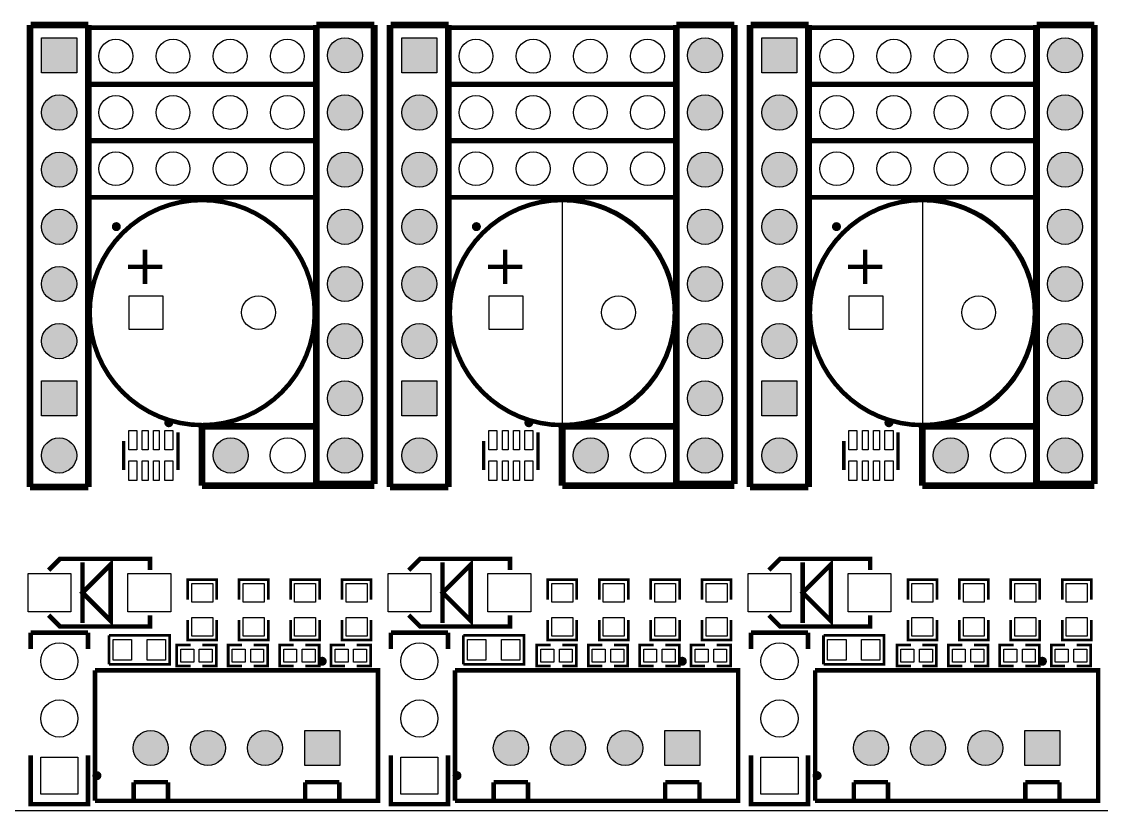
# Model space of a CAD drawing. Extents: x 0 to 145, y 0 to 99.
# Drawn here: x 44.8 to 92.79, y -0.02 to 35.03 of the extents above; entities that cross this region are included whole.
import ezdxf

# ---------------------------------------------------------------- set-up
doc = ezdxf.new("R2010")
doc.units = 0
doc.header["$MEASUREMENT"] = 0
doc.layers.get('0').update_dxf_attribs({"linetype": 'CONTINUOUS'})
for name, color, linetype in [('OUTLINE', 7, 'CONTINUOUS'), ('SILKSCREEN_TOP', 7, 'CONTINUOUS'), ('SOLDERMASK_BOTTOM', 231, 'CONTINUOUS'), ('SOLDERMASK_TOP', 94, 'CONTINUOUS')]:
    doc.layers.add(name, color=color, linetype=linetype)

msp = doc.modelspace()

# ---------------------------------------------------------------- hatches: boundary and pattern name
at = {"linetype": 'Continuous'}
h = msp.add_hatch(color=256, dxfattribs=at)
h.set_gradient(color1=(0, 255, 255), color2=(0, 255, 255), tint=1)
h.paths.add_polyline_path([(5.71246, 90.21572), (6.9215, 90.21572), (6.9215, 91.42476), (5.71246, 91.42476)])
h.paths.add_polyline_path([(3.71348, 90.82024, 1), (4.92252, 90.82024, 1)])
h.paths.add_polyline_path([(2.92354, 90.82024, 1), (1.7145, 90.82024, 1)])
h.paths.add_polyline_path([(5.71246, 86.34476), (5.71246, 85.13572), (6.9215, 85.13572), (6.9215, 86.34476)])
h.paths.add_polyline_path([(4.92252, 85.74024, 1), (3.71348, 85.74024, 1)])
h.paths.add_polyline_path([(2.92354, 85.74024, 1), (1.7145, 85.74024, 1)])
h.paths.add_polyline_path([(18.49374, 95.90024, 1), (19.70278, 95.90024, 1)])
h.paths.add_polyline_path([(20.49272, 95.90024, 1), (21.70176, 95.90024, 1)])
h.paths.add_polyline_path([(22.49424, 95.90024, 1), (23.70328, 95.90024, 1)])
h.paths.add_polyline_path([(24.49322, 95.29572), (25.70226, 95.29572), (25.70226, 96.50476), (24.49322, 96.50476)])
h.paths.add_polyline_path([(36.7665, 95.90024, 1), (37.97554, 95.90024, 1)])
h.paths.add_polyline_path([(38.76548, 95.90024, 1), (39.97452, 95.90024, 1)])
h.paths.add_polyline_path([(40.76446, 95.29572), (41.9735, 95.29572), (41.9735, 96.50476), (40.76446, 96.50476)])
h.paths.add_polyline_path([(48.01743, 94.615, 1), (49.51857, 94.615, 1)])
h.paths.add_polyline_path([(50.55743, 94.615, 1), (52.05857, 94.615, 1)])
h.paths.add_polyline_path([(53.09743, 94.615, 1), (54.59857, 94.615, 1)])
h.paths.add_polyline_path([(55.63743, 94.615, 1), (57.13857, 94.615, 1)])
h.paths.add_polyline_path([(58.17743, 94.615, 1), (59.67857, 94.615, 1)])
h.paths.add_polyline_path([(58.17743, 92.075, 1), (59.67857, 92.075, 1)])
h.paths.add_polyline_path([(55.63743, 92.075, 1), (57.13857, 92.075, 1)])
h.paths.add_polyline_path([(53.09743, 92.075, 1), (54.59857, 92.075, 1)])
h.paths.add_polyline_path([(50.55743, 92.075, 1), (52.05857, 92.075, 1)])
h.paths.add_polyline_path([(48.01616, 91.32316), (49.5173, 91.32316), (49.5173, 92.8243), (48.01616, 92.8243)])
h.paths.add_polyline_path([(92.66174, 83.52028), (92.66174, 82.31124), (93.87078, 82.31124), (93.87078, 83.52028)])
h.paths.add_polyline_path([(95.86976, 82.91576, 1), (94.66072, 82.91576, 1)])
h.paths.add_polyline_path([(97.87128, 82.91576, 1), (96.66224, 82.91576, 1)])
h.paths.add_polyline_path([(99.87026, 82.91576, 1), (98.66122, 82.91576, 1)])
h.paths.add_polyline_path([(1.53924, 38.9255), (1.53924, 37.71646), (2.74828, 37.71646), (2.74828, 38.9255)])
h.paths.add_polyline_path([(2.74828, 36.322, 1), (1.53924, 36.322, 1)])
h.paths.add_polyline_path([(7.82828, 36.322, 1), (6.61924, 36.322, 1)])
h.paths.add_polyline_path([(6.61924, 38.9255), (6.61924, 37.71646), (7.82828, 37.71646), (7.82828, 38.9255)])
h.paths.add_polyline_path([(9.5885, 31.45028), (9.5885, 30.24124), (10.79754, 30.24124), (10.79754, 31.45028)])
h.paths.add_polyline_path([(12.79652, 30.84576, 1), (11.58748, 30.84576, 1)])
h.paths.add_polyline_path([(14.7955, 30.84576, 1), (13.58646, 30.84576, 1)])
h.paths.add_polyline_path([(9.63422, 26.1366), (9.63422, 24.57704), (11.19378, 24.57704), (11.19378, 26.1366)])
h.paths.add_polyline_path([(8.65378, 25.35682, 1), (7.09422, 25.35682, 1)])
h.paths.add_polyline_path([(8.65378, 17.73682, 1), (7.09422, 17.73682, 1)])
h.paths.add_polyline_path([(9.63422, 18.5166), (9.63422, 16.95704), (11.19378, 16.95704), (11.19378, 18.5166)])
h.paths.add_polyline_path([(9.63422, 11.1506), (9.63422, 9.59104), (11.19378, 9.59104), (11.19378, 11.1506)])
h.paths.add_polyline_path([(8.65378, 10.37082, 1), (7.09422, 10.37082, 1)])
h.paths.add_polyline_path([(8.65378, 2.49682, 1), (7.09422, 2.49682, 1)])
h.paths.add_polyline_path([(6.11378, 2.49682, 1), (4.55422, 2.49682, 1)])
h.paths.add_polyline_path([(2.01422, 3.2766), (2.01422, 1.71704), (3.57378, 1.71704), (3.57378, 3.2766)])
h.paths.add_polyline_path([(15.53972, 2.66954), (15.53972, 1.4605), (16.74876, 1.4605), (16.74876, 2.66954)])
h.paths.add_polyline_path([(16.74876, 4.064, 1), (15.53972, 4.064, 1)])
h.paths.add_polyline_path([(16.74876, 6.06298, 1), (15.53972, 6.06298, 1)])
h.paths.add_polyline_path([(21.82876, 6.06298, 1), (20.61972, 6.06298, 1)])
h.paths.add_polyline_path([(21.82876, 4.064, 1), (20.61972, 4.064, 1)])
h.paths.add_polyline_path([(20.61972, 2.66954), (20.61972, 1.4605), (21.82876, 1.4605), (21.82876, 2.66954)])
h.paths.add_polyline_path([(25.69972, 2.66954), (25.69972, 1.4605), (26.90876, 1.4605), (26.90876, 2.66954)])
h.paths.add_polyline_path([(26.90876, 4.064, 1), (25.69972, 4.064, 1)])
h.paths.add_polyline_path([(26.90876, 6.06298, 1), (25.69972, 6.06298, 1)])
h.paths.add_polyline_path([(35.32378, 2.75336, 1), (33.76422, 2.75336, 1)])
h.paths.add_polyline_path([(37.86378, 2.75336, 1), (36.30422, 2.75336, 1)])
h.paths.add_polyline_path([(40.40378, 2.75336, 1), (38.84422, 2.75336, 1)])
h.paths.add_polyline_path([(41.38422, 3.53314), (41.38422, 1.97358), (42.94378, 1.97358), (42.94378, 3.53314)])
h.paths.add_polyline_path([(29.6926, 34.30778), (29.6926, 32.74822), (31.25216, 32.74822), (31.25216, 34.30778)])
h.paths.add_polyline_path([(31.25216, 30.988, 1), (29.6926, 30.988, 1)])
h.paths.add_polyline_path([(31.25216, 28.448, 1), (29.6926, 28.448, 1)])
h.paths.add_polyline_path([(31.25216, 25.908, 1), (29.6926, 25.908, 1)])
h.paths.add_polyline_path([(31.25216, 23.368, 1), (29.6926, 23.368, 1)])
h.paths.add_polyline_path([(31.25216, 20.828, 1), (29.6926, 20.828, 1)])
h.paths.add_polyline_path([(29.6926, 19.06778), (29.6926, 17.50822), (31.25216, 17.50822), (31.25216, 19.06778)])
h.paths.add_polyline_path([(31.25216, 15.748, 1), (29.6926, 15.748, 1)])
h.paths.add_polyline_path([(38.87216, 15.748, 1), (37.3126, 15.748, 1)])
h.paths.add_polyline_path([(43.95216, 15.748, 1), (42.3926, 15.748, 1)])
h.paths.add_polyline_path([(47.25416, 15.748, 1), (45.6946, 15.748, 1)])
h.paths.add_polyline_path([(45.6946, 19.06778), (45.6946, 17.50822), (47.25416, 17.50822), (47.25416, 19.06778)])
h.paths.add_polyline_path([(43.95216, 18.288, 1), (42.3926, 18.288, 1)])
h.paths.add_polyline_path([(43.95216, 20.828, 1), (42.3926, 20.828, 1)])
h.paths.add_polyline_path([(43.95216, 23.368, 1), (42.3926, 23.368, 1)])
h.paths.add_polyline_path([(43.95216, 25.908, 1), (42.3926, 25.908, 1)])
h.paths.add_polyline_path([(43.95216, 28.448, 1), (42.3926, 28.448, 1)])
h.paths.add_polyline_path([(43.95216, 30.988, 1), (42.3926, 30.988, 1)])
h.paths.add_polyline_path([(43.95216, 33.528, 1), (42.3926, 33.528, 1)])
h.paths.add_polyline_path([(45.6946, 34.30778), (45.6946, 32.74822), (47.25416, 32.74822), (47.25416, 34.30778)])
h.paths.add_polyline_path([(47.25416, 30.988, 1), (45.6946, 30.988, 1)])
h.paths.add_polyline_path([(47.25416, 28.448, 1), (45.6946, 28.448, 1)])
h.paths.add_polyline_path([(47.25416, 25.908, 1), (45.6946, 25.908, 1)])
h.paths.add_polyline_path([(47.25416, 23.368, 1), (45.6946, 23.368, 1)])
h.paths.add_polyline_path([(47.25416, 20.828, 1), (45.6946, 20.828, 1)])
h.paths.add_polyline_path([(54.87416, 15.748, 1), (53.3146, 15.748, 1)])
h.paths.add_polyline_path([(59.95416, 15.748, 1), (58.3946, 15.748, 1)])
h.paths.add_polyline_path([(59.95416, 18.288, 1), (58.3946, 18.288, 1)])
h.paths.add_polyline_path([(59.95416, 20.828, 1), (58.3946, 20.828, 1)])
h.paths.add_polyline_path([(59.95416, 23.368, 1), (58.3946, 23.368, 1)])
h.paths.add_polyline_path([(59.95416, 25.908, 1), (58.3946, 25.908, 1)])
h.paths.add_polyline_path([(59.95416, 28.448, 1), (58.3946, 28.448, 1)])
h.paths.add_polyline_path([(59.95416, 30.988, 1), (58.3946, 30.988, 1)])
h.paths.add_polyline_path([(59.95416, 33.528, 1), (58.3946, 33.528, 1)])
h.paths.add_polyline_path([(61.6966, 34.30778), (61.6966, 32.74822), (63.25616, 32.74822), (63.25616, 34.30778)])
h.paths.add_polyline_path([(63.25616, 30.988, 1), (61.6966, 30.988, 1)])
h.paths.add_polyline_path([(63.25616, 28.448, 1), (61.6966, 28.448, 1)])
h.paths.add_polyline_path([(63.25616, 25.908, 1), (61.6966, 25.908, 1)])
h.paths.add_polyline_path([(63.25616, 23.368, 1), (61.6966, 23.368, 1)])
h.paths.add_polyline_path([(63.25616, 20.828, 1), (61.6966, 20.828, 1)])
h.paths.add_polyline_path([(61.6966, 19.06778), (61.6966, 17.50822), (63.25616, 17.50822), (63.25616, 19.06778)])
h.paths.add_polyline_path([(63.25616, 15.748, 1), (61.6966, 15.748, 1)])
h.paths.add_polyline_path([(70.87616, 15.748, 1), (69.3166, 15.748, 1)])
h.paths.add_polyline_path([(75.95616, 15.748, 1), (74.3966, 15.748, 1)])
h.paths.add_polyline_path([(75.95616, 18.288, 1), (74.3966, 18.288, 1)])
h.paths.add_polyline_path([(75.95616, 20.828, 1), (74.3966, 20.828, 1)])
h.paths.add_polyline_path([(75.95616, 23.368, 1), (74.3966, 23.368, 1)])
h.paths.add_polyline_path([(75.95616, 25.908, 1), (74.3966, 25.908, 1)])
h.paths.add_polyline_path([(75.95616, 28.448, 1), (74.3966, 28.448, 1)])
h.paths.add_polyline_path([(75.95616, 30.988, 1), (74.3966, 30.988, 1)])
h.paths.add_polyline_path([(75.95616, 33.528, 1), (74.3966, 33.528, 1)])
h.paths.add_polyline_path([(77.6986, 34.30778), (77.6986, 32.74822), (79.25816, 32.74822), (79.25816, 34.30778)])
h.paths.add_polyline_path([(79.25816, 30.988, 1), (77.6986, 30.988, 1)])
h.paths.add_polyline_path([(79.25816, 28.448, 1), (77.6986, 28.448, 1)])
h.paths.add_polyline_path([(79.25816, 25.908, 1), (77.6986, 25.908, 1)])
h.paths.add_polyline_path([(79.25816, 23.368, 1), (77.6986, 23.368, 1)])
h.paths.add_polyline_path([(79.25816, 20.828, 1), (77.6986, 20.828, 1)])
h.paths.add_polyline_path([(77.6986, 19.06778), (77.6986, 17.50822), (79.25816, 17.50822), (79.25816, 19.06778)])
h.paths.add_polyline_path([(79.25816, 15.748, 1), (77.6986, 15.748, 1)])
h.paths.add_polyline_path([(86.87816, 15.748, 1), (85.3186, 15.748, 1)])
h.paths.add_polyline_path([(91.95816, 15.748, 1), (90.3986, 15.748, 1)])
h.paths.add_polyline_path([(91.95816, 18.288, 1), (90.3986, 18.288, 1)])
h.paths.add_polyline_path([(91.95816, 20.828, 1), (90.3986, 20.828, 1)])
h.paths.add_polyline_path([(91.95816, 23.368, 1), (90.3986, 23.368, 1)])
h.paths.add_polyline_path([(91.95816, 25.908, 1), (90.3986, 25.908, 1)])
h.paths.add_polyline_path([(91.95816, 28.448, 1), (90.3986, 28.448, 1)])
h.paths.add_polyline_path([(91.95816, 30.988, 1), (90.3986, 30.988, 1)])
h.paths.add_polyline_path([(91.95816, 33.528, 1), (90.3986, 33.528, 1)])
h.paths.add_polyline_path([(93.7006, 34.30778), (93.7006, 32.74822), (95.26016, 32.74822), (95.26016, 34.30778)])
h.paths.add_polyline_path([(95.26016, 30.988, 1), (93.7006, 30.988, 1)])
h.paths.add_polyline_path([(95.26016, 28.448, 1), (93.7006, 28.448, 1)])
h.paths.add_polyline_path([(95.26016, 25.908, 1), (93.7006, 25.908, 1)])
h.paths.add_polyline_path([(95.26016, 23.368, 1), (93.7006, 23.368, 1)])
h.paths.add_polyline_path([(95.26016, 20.828, 1), (93.7006, 20.828, 1)])
h.paths.add_polyline_path([(93.7006, 19.06778), (93.7006, 17.50822), (95.26016, 17.50822), (95.26016, 19.06778)])
h.paths.add_polyline_path([(95.26016, 15.748, 1), (93.7006, 15.748, 1)])
h.paths.add_polyline_path([(107.96016, 33.528, 1), (106.4006, 33.528, 1)])
h.paths.add_polyline_path([(107.96016, 30.988, 1), (106.4006, 30.988, 1)])
h.paths.add_polyline_path([(107.96016, 28.448, 1), (106.4006, 28.448, 1)])
h.paths.add_polyline_path([(107.96016, 25.908, 1), (106.4006, 25.908, 1)])
h.paths.add_polyline_path([(107.96016, 23.368, 1), (106.4006, 23.368, 1)])
h.paths.add_polyline_path([(107.96016, 20.828, 1), (106.4006, 20.828, 1)])
h.paths.add_polyline_path([(107.96016, 18.288, 1), (106.4006, 18.288, 1)])
h.paths.add_polyline_path([(107.96016, 15.748, 1), (106.4006, 15.748, 1)])
h.paths.add_polyline_path([(102.88016, 15.748, 1), (101.3206, 15.748, 1)])
h.paths.add_polyline_path([(51.32578, 2.75336, 1), (49.76622, 2.75336, 1)])
h.paths.add_polyline_path([(53.86578, 2.75336, 1), (52.30622, 2.75336, 1)])
h.paths.add_polyline_path([(56.40578, 2.75336, 1), (54.84622, 2.75336, 1)])
h.paths.add_polyline_path([(57.38622, 3.53314), (57.38622, 1.97358), (58.94578, 1.97358), (58.94578, 3.53314)])
h.paths.add_polyline_path([(67.32778, 2.75336, 1), (65.76822, 2.75336, 1)])
h.paths.add_polyline_path([(69.86778, 2.75336, 1), (68.30822, 2.75336, 1)])
h.paths.add_polyline_path([(72.40778, 2.75336, 1), (70.84822, 2.75336, 1)])
h.paths.add_polyline_path([(73.38822, 3.53314), (73.38822, 1.97358), (74.94778, 1.97358), (74.94778, 3.53314)])
h.paths.add_polyline_path([(83.32978, 2.75336, 1), (81.77022, 2.75336, 1)])
h.paths.add_polyline_path([(85.86978, 2.75336, 1), (84.31022, 2.75336, 1)])
h.paths.add_polyline_path([(88.40978, 2.75336, 1), (86.85022, 2.75336, 1)])
h.paths.add_polyline_path([(89.39022, 3.53314), (89.39022, 1.97358), (90.94978, 1.97358), (90.94978, 3.53314)])
h.paths.add_polyline_path([(99.33178, 2.75336, 1), (97.77222, 2.75336, 1)])
h.paths.add_polyline_path([(101.87178, 2.75336, 1), (100.31222, 2.75336, 1)])
h.paths.add_polyline_path([(104.41178, 2.75336, 1), (102.85222, 2.75336, 1)])
h.paths.add_polyline_path([(105.39222, 3.53314), (105.39222, 1.97358), (106.95178, 1.97358), (106.95178, 3.53314)])
h.paths.add_polyline_path([(112.75314, 2.54, 1), (111.19358, 2.54, 1)])
h.paths.add_polyline_path([(112.75314, 5.08, 1), (111.19358, 5.08, 1)])
h.paths.add_polyline_path([(112.75314, 7.62, 1), (111.19358, 7.62, 1)])
h.paths.add_polyline_path([(111.19358, 10.93978), (111.19358, 9.38022), (112.75314, 9.38022), (112.75314, 10.93978)])
h.paths.add_polyline_path([(116.85524, 10.95502), (116.85524, 9.74598), (118.06428, 9.74598), (118.06428, 10.95502)])
h.paths.add_polyline_path([(118.06428, 8.34898, 1), (116.85524, 8.34898, 1)])
h.paths.add_polyline_path([(118.06428, 6.35, 1), (116.85524, 6.35, 1)])
h.paths.add_polyline_path([(118.06428, 4.35102, 1), (116.85524, 4.35102, 1)])
h.paths.add_polyline_path([(118.06428, 2.3495, 1), (116.85524, 2.3495, 1)])
h.paths.add_polyline_path([(134.6454, 6.62178), (134.6454, 5.06222), (136.20496, 5.06222), (136.20496, 6.62178)])
h.paths.add_polyline_path([(136.20496, 8.382, 1), (134.6454, 8.382, 1)])
h.paths.add_polyline_path([(136.20496, 10.922, 1), (134.6454, 10.922, 1)])
h.paths.add_polyline_path([(134.6454, 41.41978), (134.6454, 39.86022), (136.20496, 39.86022), (136.20496, 41.41978)])
h.paths.add_polyline_path([(136.20496, 43.18, 1), (134.6454, 43.18, 1)])
h.paths.add_polyline_path([(136.20496, 45.72, 1), (134.6454, 45.72, 1)])
h.paths.add_polyline_path([(133.2865, 55.38724, 1), (132.07746, 55.38724, 1)])
h.paths.add_polyline_path([(133.2865, 57.38876, 1), (132.07746, 57.38876, 1)])
h.paths.add_polyline_path([(32.13354, 38.24224, 1), (30.9245, 38.24224, 1)])
h.paths.add_polyline_path([(34.13252, 38.24224, 1), (32.92348, 38.24224, 1)])
h.paths.add_polyline_path([(34.92246, 38.84676), (34.92246, 37.63772), (36.1315, 37.63772), (36.1315, 38.84676)])
h.paths.add_polyline_path([(48.13554, 38.24224, 1), (46.9265, 38.24224, 1)])
h.paths.add_polyline_path([(50.13452, 38.24224, 1), (48.92548, 38.24224, 1)])
h.paths.add_polyline_path([(50.92446, 38.84676), (50.92446, 37.63772), (52.1335, 37.63772), (52.1335, 38.84676)])
h.paths.add_polyline_path([(35.24504, 47.8155), (35.24504, 46.1645), (36.89604, 46.1645), (36.89604, 47.8155)])
h.paths.add_polyline_path([(34.35604, 46.99, 1), (32.70504, 46.99, 1)])
h.paths.add_polyline_path([(31.81604, 46.99, 1), (30.16504, 46.99, 1)])
h.paths.add_polyline_path([(96.20186, 95.4405), (97.85922, 95.4405), (97.85922, 96.5835), (96.20186, 96.5835)], flags=9)
h.paths.add_polyline_path([(96.13096, 89.8525), (97.93012, 89.8525), (97.93012, 90.9955), (96.13096, 90.9955)], flags=9)
h.paths.add_polyline_path([(48.29387, 95.6945), (49.24213, 95.6945), (49.24213, 96.8375), (48.29387, 96.8375)], flags=9)
h.paths.add_polyline_path([(48.43568, 89.8525), (49.10032, 89.8525), (49.10032, 90.9955), (48.43568, 90.9955)], flags=9)

# ---------------------------------------------------------------- linework, layer by layer
at = {"layer": 'OUTLINE'}
msp.add_lwpolyline([(0.01778, 97.97796), (0.01778, -0.02286), (138.01852, -0.02286), (138.01852, 97.97796)], close=True, dxfattribs=at)
at = {"layer": 'SILKSCREEN_TOP'}
for points, const_width in [([(45.1739, 34.8742), (45.1739, 14.351)], 0.29972), ([(47.77486, 34.8742), (45.20438, 34.8742)], 0.29972), ([(47.76978, 34.8742), (47.76978, 14.351)], 0.29972), ([(57.88406, 34.7599), (47.72406, 34.7599)], 0.20066), ([(47.72406, 34.7599), (47.72406, 32.2199)], 0.20066), ([(57.90438, 34.8742), (57.90438, 14.478)], 0.29972), ([(60.47486, 34.8742), (57.90438, 34.8742)], 0.29972), ([(57.88406, 34.7599), (57.88406, 32.2199)], 0.20066), ([(60.47486, 34.8742), (60.47486, 14.478)], 0.29972), ([(61.1759, 34.8742), (61.1759, 14.351)], 0.29972), ([(63.77686, 34.8742), (61.20638, 34.8742)], 0.29972), ([(63.77178, 34.8742), (63.77178, 14.351)], 0.29972), ([(73.8886, 34.7599), (63.7286, 34.7599)], 0.20066), ([(63.7286, 34.7599), (63.7286, 32.2199)], 0.20066), ([(73.90638, 34.8742), (73.90638, 14.478)], 0.29972), ([(76.47686, 34.8742), (73.90638, 34.8742)], 0.29972), ([(73.8886, 34.7599), (73.8886, 32.2199)], 0.20066), ([(76.47686, 34.8742), (76.47686, 14.478)], 0.29972), ([(77.1779, 34.8742), (77.1779, 14.351)], 0.29972), ([(79.77886, 34.8742), (77.20838, 34.8742)], 0.29972), ([(79.77378, 34.8742), (79.77378, 14.351)], 0.29972), ([(89.916, 34.7599), (79.756, 34.7599)], 0.20066), ([(79.756, 34.7599), (79.756, 32.2199)], 0.20066), ([(89.90838, 34.8742), (89.90838, 14.478)], 0.29972), ([(92.47886, 34.8742), (89.90838, 34.8742)], 0.29972), ([(89.916, 34.7599), (89.916, 32.2199)], 0.20066), ([(92.47886, 34.8742), (92.47886, 14.478)], 0.29972), ([(57.88406, 32.26054), (47.72406, 32.26054)], 0.20066), ([(47.72406, 32.26054), (47.72406, 29.72054)], 0.20066), ([(57.88406, 32.2199), (47.72406, 32.2199)], 0.20066), ([(57.88406, 32.26054), (57.88406, 29.72054)], 0.20066), ([(73.8886, 32.26054), (63.7286, 32.26054)], 0.20066), ([(63.7286, 32.26054), (63.7286, 29.72054)], 0.20066), ([(73.8886, 32.2199), (63.7286, 32.2199)], 0.20066), ([(73.8886, 32.26054), (73.8886, 29.72054)], 0.20066), ([(89.916, 32.26054), (79.756, 32.26054)], 0.20066), ([(79.756, 32.26054), (79.756, 29.72054)], 0.20066), ([(89.916, 32.2199), (79.756, 32.2199)], 0.20066), ([(89.916, 32.26054), (89.916, 29.72054)], 0.20066), ([(57.88406, 29.76118), (47.72406, 29.76118)], 0.20066), ([(47.72406, 29.76118), (47.72406, 27.22118)], 0.20066), ([(57.88406, 29.72054), (47.72406, 29.72054)], 0.20066), ([(57.88406, 29.76118), (57.88406, 27.22118)], 0.20066), ([(73.8886, 29.76118), (63.7286, 29.76118)], 0.20066), ([(63.7286, 29.76118), (63.7286, 27.22118)], 0.20066), ([(73.8886, 29.72054), (63.7286, 29.72054)], 0.20066), ([(73.8886, 29.76118), (73.8886, 27.22118)], 0.20066), ([(89.916, 29.76118), (79.756, 29.76118)], 0.20066), ([(79.756, 29.76118), (79.756, 27.22118)], 0.20066), ([(89.916, 29.72054), (79.756, 29.72054)], 0.20066), ([(89.916, 29.76118), (89.916, 27.22118)], 0.20066), ([(57.88406, 27.22118), (47.72406, 27.22118)], 0.20066), ([(73.8886, 27.22118), (63.7286, 27.22118)], 0.20066), ([(89.916, 27.22118), (79.756, 27.22118)], 0.20066), ([(50.292, 23.368), (50.292, 24.892)], 0.20066), ([(66.294, 23.368), (66.294, 24.892)], 0.20066), ([(82.29346, 23.368), (82.296, 24.892)], 0.20066), ([(49.53, 24.13), (51.054, 24.13)], 0.20066), ([(65.532, 24.13), (67.056, 24.13)], 0.20066), ([(81.534, 24.13), (83.058, 24.13)], 0.20066), ([(51.74996, 16.77924), (51.74996, 15.09776)], 0.14986), ([(52.82692, 17.04848), (52.82692, 14.4018)], 0.29972), ([(57.77738, 17.04848), (52.82692, 17.04848)], 0.29972), ([(67.75196, 16.77924), (67.75196, 15.09776)], 0.14986), ([(68.82892, 17.04848), (68.82892, 14.4018)], 0.29972), ([(73.77938, 17.04848), (68.82892, 17.04848)], 0.29972), ([(83.75396, 16.77924), (83.75396, 15.09776)], 0.14986), ([(84.83092, 17.04848), (84.83092, 14.4018)], 0.29972), ([(89.78138, 17.04848), (84.83092, 17.04848)], 0.29972), ([(49.34204, 16.39824), (49.34204, 15.09776)], 0.14986), ([(65.34404, 16.39824), (65.34404, 15.09776)], 0.14986), ([(81.34604, 16.39824), (81.34604, 15.09776)], 0.14986), ([(47.76978, 14.351), (45.1739, 14.351)], 0.29972), ([(60.47486, 14.4018), (52.82692, 14.4018)], 0.29972), ([(60.47486, 14.478), (57.90438, 14.478)], 0.29972), ([(63.77178, 14.351), (61.1759, 14.351)], 0.29972), ([(76.47686, 14.4018), (68.82892, 14.4018)], 0.29972), ([(76.47686, 14.478), (73.90638, 14.478)], 0.29972), ([(79.77378, 14.351), (77.1779, 14.351)], 0.29972), ([(92.47886, 14.4018), (84.83092, 14.4018)], 0.29972), ([(92.47886, 14.478), (89.90838, 14.478)], 0.29972), ([(46.00956, 10.65276), (46.50994, 11.15314), (50.51044, 11.15314), (50.51044, 10.65276)], 0.20066), ([(47.5107, 9.652), (48.76038, 8.40232), (48.76038, 10.90168), (47.5107, 9.652)], 0.20066), ([(47.5107, 11.00074), (47.5107, 8.30326)], 0.20066), ([(62.01156, 10.65276), (62.51194, 11.15314), (66.51244, 11.15314), (66.51244, 10.65276)], 0.20066), ([(63.5127, 9.652), (64.76238, 8.40232), (64.76238, 10.90168), (63.5127, 9.652)], 0.20066), ([(63.5127, 11.00074), (63.5127, 8.30326)], 0.20066), ([(78.01356, 10.65276), (78.51394, 11.15314), (82.51444, 11.15314), (82.51444, 10.65276)], 0.20066), ([(79.5147, 9.652), (80.76438, 8.40232), (80.76438, 10.90168), (79.5147, 9.652)], 0.20066), ([(79.5147, 11.00074), (79.5147, 8.30326)], 0.20066), ([(52.18684, 9.33704), (52.18684, 10.2362), (53.47716, 10.2362), (53.47716, 9.33704)], 0.11938), ([(54.47284, 9.33704), (54.47284, 10.2362), (55.76316, 10.2362), (55.76316, 9.33704)], 0.11938), ([(56.75884, 9.33704), (56.75884, 10.2362), (58.04916, 10.2362), (58.04916, 9.33704)], 0.11938), ([(59.04484, 9.33704), (59.04484, 10.2362), (60.33516, 10.2362), (60.33516, 9.33704)], 0.11938), ([(68.18884, 9.33704), (68.18884, 10.2362), (69.47916, 10.2362), (69.47916, 9.33704)], 0.11938), ([(70.47484, 9.33704), (70.47484, 10.2362), (71.76516, 10.2362), (71.76516, 9.33704)], 0.11938), ([(72.76084, 9.33704), (72.76084, 10.2362), (74.05116, 10.2362), (74.05116, 9.33704)], 0.11938), ([(75.04684, 9.33704), (75.04684, 10.2362), (76.33716, 10.2362), (76.33716, 9.33704)], 0.11938), ([(84.19084, 9.33704), (84.19084, 10.2362), (85.48116, 10.2362), (85.48116, 9.33704)], 0.11938), ([(86.47684, 9.33704), (86.47684, 10.2362), (87.76716, 10.2362), (87.76716, 9.33704)], 0.11938), ([(88.76284, 9.33704), (88.76284, 10.2362), (90.05316, 10.2362), (90.05316, 9.33704)], 0.11938), ([(91.04884, 9.33704), (91.04884, 10.2362), (92.33916, 10.2362), (92.33916, 9.33704)], 0.11938), ([(50.51044, 8.65124), (50.51044, 8.15086), (46.50994, 8.15086), (46.00956, 8.65124)], 0.20066), ([(66.51244, 8.65124), (66.51244, 8.15086), (62.51194, 8.15086), (62.01156, 8.65124)], 0.20066), ([(82.51444, 8.65124), (82.51444, 8.15086), (78.51394, 8.15086), (78.01356, 8.65124)], 0.20066), ([(52.18684, 8.44296), (52.18684, 7.5438), (53.47716, 7.5438), (53.47716, 8.44296)], 0.11938), ([(54.47284, 8.44296), (54.47284, 7.5438), (55.76316, 7.5438), (55.76316, 8.44296)], 0.11938), ([(56.75884, 8.44296), (56.75884, 7.5438), (58.04916, 7.5438), (58.04916, 8.44296)], 0.11938), ([(59.04484, 8.44296), (59.04484, 7.5438), (60.33516, 7.5438), (60.33516, 8.44296)], 0.11938), ([(68.18884, 8.44296), (68.18884, 7.5438), (69.47916, 7.5438), (69.47916, 8.44296)], 0.11938), ([(70.47484, 8.44296), (70.47484, 7.5438), (71.76516, 7.5438), (71.76516, 8.44296)], 0.11938), ([(72.76084, 8.44296), (72.76084, 7.5438), (74.05116, 7.5438), (74.05116, 8.44296)], 0.11938), ([(75.04684, 8.44296), (75.04684, 7.5438), (76.33716, 7.5438), (76.33716, 8.44296)], 0.11938), ([(84.19084, 8.44296), (84.19084, 7.5438), (85.48116, 7.5438), (85.48116, 8.44296)], 0.11938), ([(86.47684, 8.44296), (86.47684, 7.5438), (87.76716, 7.5438), (87.76716, 8.44296)], 0.11938), ([(88.76284, 8.44296), (88.76284, 7.5438), (90.05316, 7.5438), (90.05316, 8.44296)], 0.11938), ([(91.04884, 8.44296), (91.04884, 7.5438), (92.33916, 7.5438), (92.33916, 8.44296)], 0.11938), ([(47.752, 7.87146), (45.212, 7.87146)], 0.20066), ([(45.212, 7.87146), (45.212, 7.14248)], 0.20066), ([(47.752, 7.14248), (47.752, 7.87146)], 0.20066), ([(48.6918, 6.46684), (51.3842, 6.46684), (51.3842, 7.75716), (48.6918, 7.75716)], 0.11938), ([(48.6918, 6.46684), (48.6918, 7.75716)], 0.11938), ([(63.754, 7.87146), (61.214, 7.87146)], 0.20066), ([(61.214, 7.87146), (61.214, 7.14248)], 0.20066), ([(63.754, 7.14248), (63.754, 7.87146)], 0.20066), ([(64.4398, 6.46684), (67.1322, 6.46684), (67.1322, 7.75716), (64.4398, 7.75716)], 0.11938), ([(64.4398, 6.46684), (64.4398, 7.75716)], 0.11938), ([(79.756, 7.87146), (77.216, 7.87146)], 0.20066), ([(77.216, 7.87146), (77.216, 7.14248)], 0.20066), ([(79.756, 7.14248), (79.756, 7.87146)], 0.20066), ([(80.4418, 6.46684), (83.1342, 6.46684), (83.1342, 7.75716), (80.4418, 7.75716)], 0.11938), ([(80.4418, 6.46684), (80.4418, 7.75716)], 0.11938), ([(52.31892, 7.3279), (51.69916, 7.3279), (51.69916, 6.3881), (52.31892, 6.3881)], 0.11938), ([(52.83708, 7.3279), (53.45684, 7.3279), (53.45684, 6.3881), (52.83708, 6.3881)], 0.11938), ([(54.60492, 7.3279), (53.98516, 7.3279), (53.98516, 6.3881), (54.60492, 6.3881)], 0.11938), ([(55.12308, 7.3279), (55.74284, 7.3279), (55.74284, 6.3881), (55.12308, 6.3881)], 0.11938), ([(56.89092, 7.3279), (56.27116, 7.3279), (56.27116, 6.3881), (56.89092, 6.3881)], 0.11938), ([(57.40908, 7.3279), (58.02884, 7.3279), (58.02884, 6.3881), (57.40908, 6.3881)], 0.11938), ([(59.17692, 7.3279), (58.55716, 7.3279), (58.55716, 6.3881), (59.17692, 6.3881)], 0.11938), ([(59.69508, 7.3279), (60.31484, 7.3279), (60.31484, 6.3881), (59.69508, 6.3881)], 0.11938), ([(68.32092, 7.3279), (67.70116, 7.3279), (67.70116, 6.3881), (68.32092, 6.3881)], 0.11938), ([(68.83908, 7.3279), (69.45884, 7.3279), (69.45884, 6.3881), (68.83908, 6.3881)], 0.11938), ([(70.60692, 7.3279), (69.98716, 7.3279), (69.98716, 6.3881), (70.60692, 6.3881)], 0.11938), ([(71.12508, 7.3279), (71.74484, 7.3279), (71.74484, 6.3881), (71.12508, 6.3881)], 0.11938), ([(72.89292, 7.3279), (72.27316, 7.3279), (72.27316, 6.3881), (72.89292, 6.3881)], 0.11938), ([(73.41108, 7.3279), (74.03084, 7.3279), (74.03084, 6.3881), (73.41108, 6.3881)], 0.11938), ([(75.17892, 7.3279), (74.55916, 7.3279), (74.55916, 6.3881), (75.17892, 6.3881)], 0.11938), ([(75.69708, 7.3279), (76.31684, 7.3279), (76.31684, 6.3881), (75.69708, 6.3881)], 0.11938), ([(84.32292, 7.3279), (83.70316, 7.3279), (83.70316, 6.3881), (84.32292, 6.3881)], 0.11938), ([(84.84108, 7.3279), (85.46084, 7.3279), (85.46084, 6.3881), (84.84108, 6.3881)], 0.11938), ([(86.60892, 7.3279), (85.98916, 7.3279), (85.98916, 6.3881), (86.60892, 6.3881)], 0.11938), ([(87.12708, 7.3279), (87.74684, 7.3279), (87.74684, 6.3881), (87.12708, 6.3881)], 0.11938), ([(88.89492, 7.3279), (88.27516, 7.3279), (88.27516, 6.3881), (88.89492, 6.3881)], 0.11938), ([(89.41308, 7.3279), (90.03284, 7.3279), (90.03284, 6.3881), (89.41308, 6.3881)], 0.11938), ([(91.18092, 7.3279), (90.56116, 7.3279), (90.56116, 6.3881), (91.18092, 6.3881)], 0.11938), ([(91.69908, 7.3279), (92.31884, 7.3279), (92.31884, 6.3881), (91.69908, 6.3881)], 0.11938), ([(57.28716, 6.20268), (48.06696, 6.20268)], 0.20066), ([(48.06696, 6.20268), (48.06696, 0.40386)], 0.20066), ([(57.28716, 6.20268), (60.64504, 6.20268), (60.64504, 0.40386), (57.28716, 0.40386)], 0.20066), ([(73.28916, 6.20268), (64.06896, 6.20268)], 0.20066), ([(64.06896, 6.20268), (64.06896, 0.40386)], 0.20066), ([(73.28916, 6.20268), (76.64704, 6.20268), (76.64704, 0.40386), (73.28916, 0.40386)], 0.20066), ([(89.29116, 6.20268), (80.07096, 6.20268)], 0.20066), ([(80.07096, 6.20268), (80.07096, 0.40386)], 0.20066), ([(89.29116, 6.20268), (92.64904, 6.20268), (92.64904, 0.40386), (89.29116, 0.40386)], 0.20066), ([(47.752, 2.43078), (47.752, 0.25146), (45.212, 0.25146), (45.212, 2.43078)], 0.20066), ([(63.754, 2.43078), (63.754, 0.25146), (61.214, 0.25146), (61.214, 2.43078)], 0.20066), ([(79.756, 2.43078), (79.756, 0.25146), (77.216, 0.25146), (77.216, 2.43078)], 0.20066), ([(49.784, 0.40386), (49.784, 1.22936)], 0.20066), ([(49.784, 1.22936), (51.308, 1.22936)], 0.20066), ([(51.308, 1.22936), (51.308, 0.40386)], 0.20066), ([(57.404, 0.40386), (57.404, 1.22936)], 0.20066), ([(57.404, 1.22936), (58.928, 1.22936)], 0.20066), ([(58.928, 1.22936), (58.928, 0.40386)], 0.20066), ([(65.786, 0.40386), (65.786, 1.22936)], 0.20066), ([(65.786, 1.22936), (67.31, 1.22936)], 0.20066), ([(67.31, 1.22936), (67.31, 0.40386)], 0.20066), ([(73.406, 0.40386), (73.406, 1.22936)], 0.20066), ([(73.406, 1.22936), (74.93, 1.22936)], 0.20066), ([(74.93, 1.22936), (74.93, 0.40386)], 0.20066), ([(81.788, 0.40386), (81.788, 1.22936)], 0.20066), ([(81.788, 1.22936), (83.312, 1.22936)], 0.20066), ([(83.312, 1.22936), (83.312, 0.40386)], 0.20066), ([(89.408, 0.40386), (89.408, 1.22936)], 0.20066), ([(89.408, 1.22936), (90.932, 1.22936)], 0.20066), ([(90.932, 1.22936), (90.932, 0.40386)], 0.20066), ([(48.06696, 0.40386), (57.28716, 0.40386)], 0.20066), ([(64.06896, 0.40386), (73.28916, 0.40386)], 0.20066), ([(80.07096, 0.40386), (89.29116, 0.40386)], 0.20066)]:
    msp.add_lwpolyline(points, dxfattribs=dict(at, const_width=const_width))
at = {"layer": 'SILKSCREEN_TOP', "const_width": 0.20066}
for points in [[(57.83326, 22.098, 1), (47.83074, 22.098, 1), (57.83326, 22.098)], [(73.83526, 22.098, 1), (63.83274, 22.098, 1), (73.83526, 22.098)], [(89.83726, 22.098, 1), (79.83474, 22.098, 1), (89.83726, 22.098)], [(49.11344, 25.91562, 1.003843), (48.91532, 25.91562, 0.996171), (49.11344, 25.91562)], [(65.11544, 25.91562, 1.003843), (64.91732, 25.91562, 0.996171), (65.11544, 25.91562)], [(81.11744, 25.91562, 1.003843), (80.91932, 25.91562, 0.996171), (81.11744, 25.91562)], [(51.44516, 17.20342, 0.995769), (51.24704, 17.20342, 1.004249), (51.44516, 17.20342)], [(67.44716, 17.20342, 0.995769), (67.24904, 17.20342, 1.004249), (67.44716, 17.20342)], [(83.44916, 17.20342, 0.995769), (83.25104, 17.20342, 1.004249), (83.44916, 17.20342)], [(58.26506, 6.604, 1.006379), (58.06694, 6.60146, 0.993661), (58.26506, 6.604)], [(74.26706, 6.604, 1.006379), (74.06894, 6.60146, 0.993661), (74.26706, 6.604)], [(90.26906, 6.604, 1.006379), (90.07094, 6.60146, 0.993661), (90.26906, 6.604)], [(48.25238, 1.52146, 1), (48.05172, 1.52146, 1), (48.25238, 1.52146)], [(64.25438, 1.52146, 1), (64.05372, 1.52146, 1), (64.25438, 1.52146)], [(80.25638, 1.52146, 1), (80.05572, 1.52146, 1), (80.25638, 1.52146)]]:
    msp.add_lwpolyline(points, format="xyb", dxfattribs=at)
at = {"layer": 'SILKSCREEN_TOP'}
for points in [[(73.91908, 22.098, 0.414214), (68.834, 27.18308), (68.834, 22.098), (68.834, 17.01292, 0.414164)], [(89.92362, 22.098, 0.414214), (84.836, 27.18562), (84.836, 22.098), (84.836, 17.01038, 0.414261)]]:
    msp.add_lwpolyline(points, format="xyb", close=True, dxfattribs=at)
at = {"layer": 'SOLDERMASK_BOTTOM'}
for points in [[(47.25416, 34.30778), (47.25416, 32.74822), (45.6946, 32.74822), (45.6946, 34.30778)], [(63.25616, 34.30778), (63.25616, 32.74822), (61.6966, 32.74822), (61.6966, 34.30778)], [(79.25816, 34.30778), (79.25816, 32.74822), (77.6986, 32.74822), (77.6986, 34.30778)], [(49.5808, 21.34616), (49.5808, 22.8473), (51.08194, 22.8473), (51.08194, 21.34616)], [(65.5828, 21.34616), (65.5828, 22.8473), (67.08394, 22.8473), (67.08394, 21.34616)], [(81.5848, 21.34616), (81.5848, 22.8473), (83.08594, 22.8473), (83.08594, 21.34616)], [(47.25416, 19.06778), (47.25416, 17.50822), (45.6946, 17.50822), (45.6946, 19.06778)], [(63.25616, 19.06778), (63.25616, 17.50822), (61.6966, 17.50822), (61.6966, 19.06778)], [(79.25816, 19.06778), (79.25816, 17.50822), (77.6986, 17.50822), (77.6986, 19.06778)], [(57.38622, 3.53314), (58.94578, 3.53314), (58.94578, 1.97358), (57.38622, 1.97358)], [(73.38822, 3.53314), (74.94778, 3.53314), (74.94778, 1.97358), (73.38822, 1.97358)], [(89.39022, 3.53314), (90.94978, 3.53314), (90.94978, 1.97358), (89.39022, 1.97358)], [(47.3075, 2.34696), (47.3075, 0.69596), (45.6565, 0.69596), (45.6565, 2.34696)], [(63.3095, 2.34696), (63.3095, 0.69596), (61.6585, 0.69596), (61.6585, 2.34696)], [(79.3115, 2.34696), (79.3115, 0.69596), (77.6605, 0.69596), (77.6605, 2.34696)]]:
    msp.add_lwpolyline(points, close=True, dxfattribs=at)
for centre, radius in [((48.99406, 33.4899), 0.75057), ((51.53406, 33.4899), 0.75057), ((54.07406, 33.4899), 0.75057), ((56.61406, 33.4899), 0.75057), ((59.17438, 33.528), 0.77978), ((64.9986, 33.4899), 0.75057), ((67.5386, 33.4899), 0.75057), ((70.0786, 33.4899), 0.75057), ((72.6186, 33.4899), 0.75057), ((75.17638, 33.528), 0.77978), ((81.026, 33.4899), 0.75057), ((83.566, 33.4899), 0.75057), ((86.106, 33.4899), 0.75057), ((88.646, 33.4899), 0.75057), ((91.17838, 33.528), 0.77978), ((46.47438, 30.988), 0.77978), ((48.99406, 30.99054), 0.75057), ((51.53406, 30.99054), 0.75057), ((54.07406, 30.99054), 0.75057), ((56.61406, 30.99054), 0.75057), ((59.17438, 30.988), 0.77978), ((62.47638, 30.988), 0.77978), ((64.9986, 30.99054), 0.75057), ((67.5386, 30.99054), 0.75057), ((70.0786, 30.99054), 0.75057), ((72.6186, 30.99054), 0.75057), ((75.17638, 30.988), 0.77978), ((78.47838, 30.988), 0.77978), ((81.026, 30.99054), 0.75057), ((83.566, 30.99054), 0.75057), ((86.106, 30.99054), 0.75057), ((88.646, 30.99054), 0.75057), ((91.17838, 30.988), 0.77978), ((46.47438, 28.448), 0.77978), ((48.99406, 28.49118), 0.75057), ((51.53406, 28.49118), 0.75057), ((54.07406, 28.49118), 0.75057), ((56.61406, 28.49118), 0.75057), ((59.17438, 28.448), 0.77978), ((62.47638, 28.448), 0.77978), ((64.9986, 28.49118), 0.75057), ((67.5386, 28.49118), 0.75057), ((70.0786, 28.49118), 0.75057), ((72.6186, 28.49118), 0.75057), ((75.17638, 28.448), 0.77978), ((78.47838, 28.448), 0.77978), ((81.026, 28.49118), 0.75057), ((83.566, 28.49118), 0.75057), ((86.106, 28.49118), 0.75057), ((88.646, 28.49118), 0.75057), ((91.17838, 28.448), 0.77978), ((46.47438, 25.908), 0.77978), ((59.17438, 25.908), 0.77978), ((62.47638, 25.908), 0.77978), ((75.17638, 25.908), 0.77978), ((78.47838, 25.908), 0.77978), ((91.17838, 25.908), 0.77978), ((46.47438, 23.368), 0.77978), ((59.17438, 23.368), 0.77978), ((62.47638, 23.368), 0.77978), ((75.17638, 23.368), 0.77978), ((78.47838, 23.368), 0.77978), ((91.17838, 23.368), 0.77978), ((55.33136, 22.098), 0.75057), ((71.33336, 22.098), 0.75057), ((87.33536, 22.098), 0.75057), ((46.47438, 20.828), 0.77978), ((59.17438, 20.828), 0.77978), ((62.47638, 20.828), 0.77978), ((75.17638, 20.828), 0.77978), ((78.47838, 20.828), 0.77978), ((91.17838, 20.828), 0.77978), ((59.17438, 18.288), 0.77978), ((75.17638, 18.288), 0.77978), ((91.17838, 18.288), 0.77978), ((46.47438, 15.748), 0.77978), ((54.09438, 15.748), 0.77978), ((56.63438, 15.748), 0.77978), ((59.17438, 15.748), 0.77978), ((62.47638, 15.748), 0.77978), ((70.09638, 15.748), 0.77978), ((72.63638, 15.748), 0.77978), ((75.17638, 15.748), 0.77978), ((78.47838, 15.748), 0.77978), ((86.09838, 15.748), 0.77978), ((88.63838, 15.748), 0.77978), ((91.17838, 15.748), 0.77978), ((46.482, 6.60146), 0.8255), ((62.484, 6.60146), 0.8255), ((78.486, 6.60146), 0.8255), ((46.482, 4.06146), 0.8255), ((62.484, 4.06146), 0.8255), ((78.486, 4.06146), 0.8255), ((50.546, 2.75336), 0.77978), ((53.086, 2.75336), 0.77978), ((55.626, 2.75336), 0.77978), ((66.548, 2.75336), 0.77978), ((69.088, 2.75336), 0.77978), ((71.628, 2.75336), 0.77978), ((82.55, 2.75336), 0.77978), ((85.09, 2.75336), 0.77978), ((87.63, 2.75336), 0.77978)]:
    msp.add_circle(centre, radius, dxfattribs=at)
at = {"layer": 'SOLDERMASK_TOP'}
for points in [[(47.25416, 34.30778), (47.25416, 32.74822), (45.6946, 32.74822), (45.6946, 34.30778)], [(63.25616, 34.30778), (63.25616, 32.74822), (61.6966, 32.74822), (61.6966, 34.30778)], [(79.25816, 34.30778), (79.25816, 32.74822), (77.6986, 32.74822), (77.6986, 34.30778)], [(49.5808, 21.34616), (49.5808, 22.8473), (51.08194, 22.8473), (51.08194, 21.34616)], [(65.5828, 21.34616), (65.5828, 22.8473), (67.08394, 22.8473), (67.08394, 21.34616)], [(81.5848, 21.34616), (81.5848, 22.8473), (83.08594, 22.8473), (83.08594, 21.34616)], [(47.25416, 19.06778), (47.25416, 17.50822), (45.6946, 17.50822), (45.6946, 19.06778)], [(63.25616, 19.06778), (63.25616, 17.50822), (61.6966, 17.50822), (61.6966, 19.06778)], [(79.25816, 19.06778), (79.25816, 17.50822), (77.6986, 17.50822), (77.6986, 19.06778)], [(49.56556, 16.85417), (49.92624, 16.85417), (49.92624, 15.99311), (49.56556, 15.99311)], [(50.16754, 16.85417), (50.42662, 16.85417), (50.42662, 15.99311), (50.16754, 15.99311)], [(50.66538, 16.85417), (50.92446, 16.85417), (50.92446, 15.99311), (50.66538, 15.99311)], [(51.16576, 16.85417), (51.52644, 16.85417), (51.52644, 15.99311), (51.16576, 15.99311)], [(65.56756, 16.85417), (65.92824, 16.85417), (65.92824, 15.99311), (65.56756, 15.99311)], [(66.16954, 16.85417), (66.42862, 16.85417), (66.42862, 15.99311), (66.16954, 15.99311)], [(66.66738, 16.85417), (66.92646, 16.85417), (66.92646, 15.99311), (66.66738, 15.99311)], [(67.16776, 16.85417), (67.52844, 16.85417), (67.52844, 15.99311), (67.16776, 15.99311)], [(81.56956, 16.85417), (81.93024, 16.85417), (81.93024, 15.99311), (81.56956, 15.99311)], [(82.17154, 16.85417), (82.43062, 16.85417), (82.43062, 15.99311), (82.17154, 15.99311)], [(82.66938, 16.85417), (82.92846, 16.85417), (82.92846, 15.99311), (82.66938, 15.99311)], [(83.16976, 16.85417), (83.53044, 16.85417), (83.53044, 15.99311), (83.16976, 15.99311)], [(49.56556, 15.50289), (49.92624, 15.50289), (49.92624, 14.64183), (49.56556, 14.64183)], [(50.16754, 15.50289), (50.42662, 15.50289), (50.42662, 14.64183), (50.16754, 14.64183)], [(50.66538, 15.50289), (50.92446, 15.50289), (50.92446, 14.64183), (50.66538, 14.64183)], [(51.16576, 15.50289), (51.52644, 15.50289), (51.52644, 14.64183), (51.16576, 14.64183)], [(65.56756, 15.50289), (65.92824, 15.50289), (65.92824, 14.64183), (65.56756, 14.64183)], [(66.16954, 15.50289), (66.42862, 15.50289), (66.42862, 14.64183), (66.16954, 14.64183)], [(66.66738, 15.50289), (66.92646, 15.50289), (66.92646, 14.64183), (66.66738, 14.64183)], [(67.16776, 15.50289), (67.52844, 15.50289), (67.52844, 14.64183), (67.16776, 14.64183)], [(81.56956, 15.50289), (81.93024, 15.50289), (81.93024, 14.64183), (81.56956, 14.64183)], [(82.17154, 15.50289), (82.43062, 15.50289), (82.43062, 14.64183), (82.17154, 14.64183)], [(82.66938, 15.50289), (82.92846, 15.50289), (82.92846, 14.64183), (82.66938, 14.64183)], [(83.16976, 15.50289), (83.53044, 15.50289), (83.53044, 14.64183), (83.16976, 14.64183)], [(45.09008, 8.8011), (45.09008, 10.50036), (46.99, 10.50036), (46.99, 8.8011)], [(51.42992, 10.50163), (51.42992, 8.80237), (49.53, 8.80237), (49.53, 10.50163)], [(61.09208, 8.8011), (61.09208, 10.50036), (62.992, 10.50036), (62.992, 8.8011)], [(67.43192, 10.50163), (67.43192, 8.80237), (65.532, 8.80237), (65.532, 10.50163)], [(77.09408, 8.8011), (77.09408, 10.50036), (78.994, 10.50036), (78.994, 8.8011)], [(83.43392, 10.50163), (83.43392, 8.80237), (81.534, 8.80237), (81.534, 10.50163)], [(53.29682, 9.23417), (52.36718, 9.23417), (52.36718, 10.05459), (53.29682, 10.05459)], [(55.58282, 9.23417), (54.65318, 9.23417), (54.65318, 10.05459), (55.58282, 10.05459)], [(57.86882, 9.23417), (56.93918, 9.23417), (56.93918, 10.05459), (57.86882, 10.05459)], [(60.15482, 9.23417), (59.22518, 9.23417), (59.22518, 10.05459), (60.15482, 10.05459)], [(69.29882, 9.23417), (68.36918, 9.23417), (68.36918, 10.05459), (69.29882, 10.05459)], [(71.58482, 9.23417), (70.65518, 9.23417), (70.65518, 10.05459), (71.58482, 10.05459)], [(73.87082, 9.23417), (72.94118, 9.23417), (72.94118, 10.05459), (73.87082, 10.05459)], [(76.15682, 9.23417), (75.22718, 9.23417), (75.22718, 10.05459), (76.15682, 10.05459)], [(85.30082, 9.23417), (84.37118, 9.23417), (84.37118, 10.05459), (85.30082, 10.05459)], [(87.58682, 9.23417), (86.65718, 9.23417), (86.65718, 10.05459), (87.58682, 10.05459)], [(89.87282, 9.23417), (88.94318, 9.23417), (88.94318, 10.05459), (89.87282, 10.05459)], [(92.15882, 9.23417), (91.22918, 9.23417), (91.22918, 10.05459), (92.15882, 10.05459)], [(52.36718, 8.54583), (53.29682, 8.54583), (53.29682, 7.72541), (52.36718, 7.72541)], [(54.65318, 8.54583), (55.58282, 8.54583), (55.58282, 7.72541), (54.65318, 7.72541)], [(56.93918, 8.54583), (57.86882, 8.54583), (57.86882, 7.72541), (56.93918, 7.72541)], [(59.22518, 8.54583), (60.15482, 8.54583), (60.15482, 7.72541), (59.22518, 7.72541)], [(68.36918, 8.54583), (69.29882, 8.54583), (69.29882, 7.72541), (68.36918, 7.72541)], [(70.65518, 8.54583), (71.58482, 8.54583), (71.58482, 7.72541), (70.65518, 7.72541)], [(72.94118, 8.54583), (73.87082, 8.54583), (73.87082, 7.72541), (72.94118, 7.72541)], [(75.22718, 8.54583), (76.15682, 8.54583), (76.15682, 7.72541), (75.22718, 7.72541)], [(84.37118, 8.54583), (85.30082, 8.54583), (85.30082, 7.72541), (84.37118, 7.72541)], [(86.65718, 8.54583), (87.58682, 8.54583), (87.58682, 7.72541), (86.65718, 7.72541)], [(88.94318, 8.54583), (89.87282, 8.54583), (89.87282, 7.72541), (88.94318, 7.72541)], [(91.22918, 8.54583), (92.15882, 8.54583), (92.15882, 7.72541), (91.22918, 7.72541)], [(49.69383, 7.57682), (49.69383, 6.64718), (48.87341, 6.64718), (48.87341, 7.57682)], [(50.3809, 6.64718), (50.3809, 7.57682), (51.20132, 7.57682), (51.20132, 6.64718)], [(65.44183, 7.57682), (65.44183, 6.64718), (64.62141, 6.64718), (64.62141, 7.57682)], [(66.1289, 6.64718), (66.1289, 7.57682), (66.94932, 7.57682), (66.94932, 6.64718)], [(81.44383, 7.57682), (81.44383, 6.64718), (80.62341, 6.64718), (80.62341, 7.57682)], [(82.1309, 6.64718), (82.1309, 7.57682), (82.95132, 7.57682), (82.95132, 6.64718)], [(52.45354, 7.14756), (52.45354, 6.56844), (51.8795, 6.56844), (51.8795, 7.14756)], [(52.70246, 6.56844), (52.70246, 7.14756), (53.2765, 7.14756), (53.2765, 6.56844)], [(54.73954, 7.14756), (54.73954, 6.56844), (54.1655, 6.56844), (54.1655, 7.14756)], [(54.98846, 6.56844), (54.98846, 7.14756), (55.5625, 7.14756), (55.5625, 6.56844)], [(57.02554, 7.14756), (57.02554, 6.56844), (56.4515, 6.56844), (56.4515, 7.14756)], [(57.27446, 6.56844), (57.27446, 7.14756), (57.8485, 7.14756), (57.8485, 6.56844)], [(59.31154, 7.14756), (59.31154, 6.56844), (58.7375, 6.56844), (58.7375, 7.14756)], [(59.56046, 6.56844), (59.56046, 7.14756), (60.1345, 7.14756), (60.1345, 6.56844)], [(68.45554, 7.14756), (68.45554, 6.56844), (67.8815, 6.56844), (67.8815, 7.14756)], [(68.70446, 6.56844), (68.70446, 7.14756), (69.2785, 7.14756), (69.2785, 6.56844)], [(70.74154, 7.14756), (70.74154, 6.56844), (70.1675, 6.56844), (70.1675, 7.14756)], [(70.99046, 6.56844), (70.99046, 7.14756), (71.5645, 7.14756), (71.5645, 6.56844)], [(73.02754, 7.14756), (73.02754, 6.56844), (72.4535, 6.56844), (72.4535, 7.14756)], [(73.27646, 6.56844), (73.27646, 7.14756), (73.8505, 7.14756), (73.8505, 6.56844)], [(75.31354, 7.14756), (75.31354, 6.56844), (74.7395, 6.56844), (74.7395, 7.14756)], [(75.56246, 6.56844), (75.56246, 7.14756), (76.1365, 7.14756), (76.1365, 6.56844)], [(84.45754, 7.14756), (84.45754, 6.56844), (83.8835, 6.56844), (83.8835, 7.14756)], [(84.70646, 6.56844), (84.70646, 7.14756), (85.2805, 7.14756), (85.2805, 6.56844)], [(86.74354, 7.14756), (86.74354, 6.56844), (86.1695, 6.56844), (86.1695, 7.14756)], [(86.99246, 6.56844), (86.99246, 7.14756), (87.5665, 7.14756), (87.5665, 6.56844)], [(89.02954, 7.14756), (89.02954, 6.56844), (88.4555, 6.56844), (88.4555, 7.14756)], [(89.27846, 6.56844), (89.27846, 7.14756), (89.8525, 7.14756), (89.8525, 6.56844)], [(91.31554, 7.14756), (91.31554, 6.56844), (90.7415, 6.56844), (90.7415, 7.14756)], [(91.56446, 6.56844), (91.56446, 7.14756), (92.1385, 7.14756), (92.1385, 6.56844)], [(57.38622, 3.53314), (58.94578, 3.53314), (58.94578, 1.97358), (57.38622, 1.97358)], [(73.38822, 3.53314), (74.94778, 3.53314), (74.94778, 1.97358), (73.38822, 1.97358)], [(89.39022, 3.53314), (90.94978, 3.53314), (90.94978, 1.97358), (89.39022, 1.97358)], [(47.3075, 2.34696), (47.3075, 0.69596), (45.6565, 0.69596), (45.6565, 2.34696)], [(63.3095, 2.34696), (63.3095, 0.69596), (61.6585, 0.69596), (61.6585, 2.34696)], [(79.3115, 2.34696), (79.3115, 0.69596), (77.6605, 0.69596), (77.6605, 2.34696)]]:
    msp.add_lwpolyline(points, close=True, dxfattribs=at)
for centre, radius in [((48.99406, 33.4899), 0.75057), ((51.53406, 33.4899), 0.75057), ((54.07406, 33.4899), 0.75057), ((56.61406, 33.4899), 0.75057), ((59.17438, 33.528), 0.77978), ((64.9986, 33.4899), 0.75057), ((67.5386, 33.4899), 0.75057), ((70.0786, 33.4899), 0.75057), ((72.6186, 33.4899), 0.75057), ((75.17638, 33.528), 0.77978), ((81.026, 33.4899), 0.75057), ((83.566, 33.4899), 0.75057), ((86.106, 33.4899), 0.75057), ((88.646, 33.4899), 0.75057), ((91.17838, 33.528), 0.77978), ((46.47438, 30.988), 0.77978), ((48.99406, 30.99054), 0.75057), ((51.53406, 30.99054), 0.75057), ((54.07406, 30.99054), 0.75057), ((56.61406, 30.99054), 0.75057), ((59.17438, 30.988), 0.77978), ((62.47638, 30.988), 0.77978), ((64.9986, 30.99054), 0.75057), ((67.5386, 30.99054), 0.75057), ((70.0786, 30.99054), 0.75057), ((72.6186, 30.99054), 0.75057), ((75.17638, 30.988), 0.77978), ((78.47838, 30.988), 0.77978), ((81.026, 30.99054), 0.75057), ((83.566, 30.99054), 0.75057), ((86.106, 30.99054), 0.75057), ((88.646, 30.99054), 0.75057), ((91.17838, 30.988), 0.77978), ((46.47438, 28.448), 0.77978), ((48.99406, 28.49118), 0.75057), ((51.53406, 28.49118), 0.75057), ((54.07406, 28.49118), 0.75057), ((56.61406, 28.49118), 0.75057), ((59.17438, 28.448), 0.77978), ((62.47638, 28.448), 0.77978), ((64.9986, 28.49118), 0.75057), ((67.5386, 28.49118), 0.75057), ((70.0786, 28.49118), 0.75057), ((72.6186, 28.49118), 0.75057), ((75.17638, 28.448), 0.77978), ((78.47838, 28.448), 0.77978), ((81.026, 28.49118), 0.75057), ((83.566, 28.49118), 0.75057), ((86.106, 28.49118), 0.75057), ((88.646, 28.49118), 0.75057), ((91.17838, 28.448), 0.77978), ((46.47438, 25.908), 0.77978), ((59.17438, 25.908), 0.77978), ((62.47638, 25.908), 0.77978), ((75.17638, 25.908), 0.77978), ((78.47838, 25.908), 0.77978), ((91.17838, 25.908), 0.77978), ((46.47438, 23.368), 0.77978), ((59.17438, 23.368), 0.77978), ((62.47638, 23.368), 0.77978), ((75.17638, 23.368), 0.77978), ((78.47838, 23.368), 0.77978), ((91.17838, 23.368), 0.77978), ((55.33136, 22.098), 0.75057), ((71.33336, 22.098), 0.75057), ((87.33536, 22.098), 0.75057), ((46.47438, 20.828), 0.77978), ((59.17438, 20.828), 0.77978), ((62.47638, 20.828), 0.77978), ((75.17638, 20.828), 0.77978), ((78.47838, 20.828), 0.77978), ((91.17838, 20.828), 0.77978), ((59.17438, 18.288), 0.77978), ((75.17638, 18.288), 0.77978), ((91.17838, 18.288), 0.77978), ((46.47438, 15.748), 0.77978), ((54.09438, 15.748), 0.77978), ((56.63438, 15.748), 0.77978), ((59.17438, 15.748), 0.77978), ((62.47638, 15.748), 0.77978), ((70.09638, 15.748), 0.77978), ((72.63638, 15.748), 0.77978), ((75.17638, 15.748), 0.77978), ((78.47838, 15.748), 0.77978), ((86.09838, 15.748), 0.77978), ((88.63838, 15.748), 0.77978), ((91.17838, 15.748), 0.77978), ((46.482, 6.60146), 0.8255), ((62.484, 6.60146), 0.8255), ((78.486, 6.60146), 0.8255), ((46.482, 4.06146), 0.8255), ((62.484, 4.06146), 0.8255), ((78.486, 4.06146), 0.8255), ((50.546, 2.75336), 0.77978), ((53.086, 2.75336), 0.77978), ((55.626, 2.75336), 0.77978), ((66.548, 2.75336), 0.77978), ((69.088, 2.75336), 0.77978), ((71.628, 2.75336), 0.77978), ((82.55, 2.75336), 0.77978), ((85.09, 2.75336), 0.77978), ((87.63, 2.75336), 0.77978)]:
    msp.add_circle(centre, radius, dxfattribs=at)

doc.saveas('drawing.dxf')
